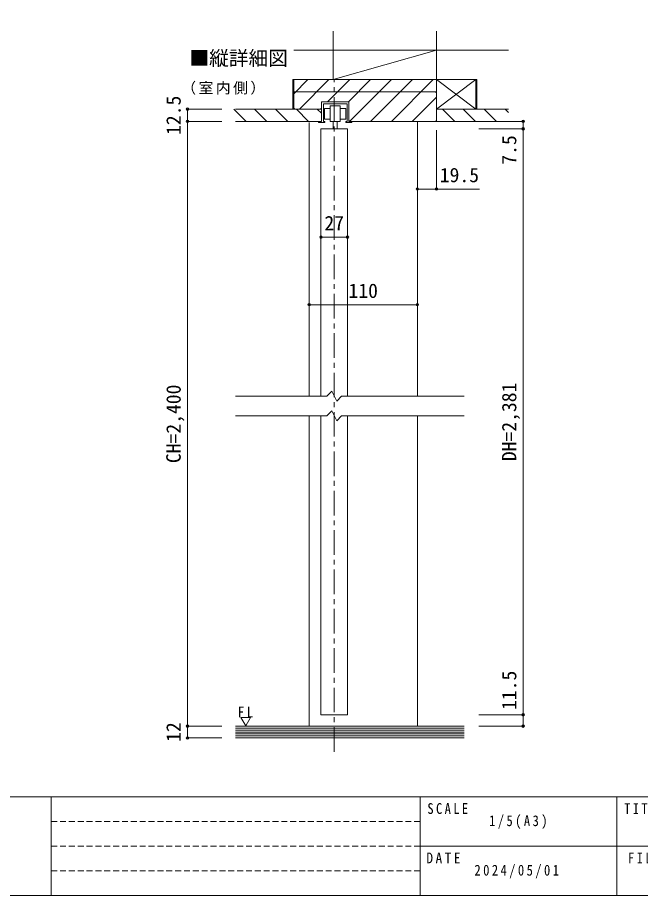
# Model space of a CAD drawing. Units: millimetres on the paper, with parts at other scales. Extents: x -197 to 198, y -138 to 137.
# Drawn here: x -64 to 62.6, y -138 to 40.4 of the extents above; entities that cross this region are included whole.
import ezdxf
from ezdxf.enums import TextEntityAlignment as Align

# ---------------------------------------------------------------- set-up
doc = ezdxf.new("R2010")
doc.units = ezdxf.units.MM
doc.header["$PDMODE"] = 32
doc.header["$PDSIZE"] = 0.5
doc.linetypes.add('CHAIN1', pattern=[8, 5, -1, 1, -1])
doc.linetypes.add('DASHED1', pattern=[1.8, 1.2, -0.6])
for name, color, linetype, lineweight in [('0-1_通り芯', 4, 'CHAIN1', 9), ('0-3_仕上げ', 2, 'Continuous', 9), ('0-4_枠', 3, 'Continuous', 9), ('0-6_扉', 6, 'Continuous', 9), ('0-7_金物', 7, 'Continuous', 9), ('0-A_文字', 7, 'Continuous', 9), ('0-B_寸法', 7, 'Continuous', 9), ('0-C_ハッチ', 4, 'DASHED1', 9), ('F-0_補助線', 7, 'Continuous', 9)]:
    doc.layers.add(name, color=color, linetype=linetype, lineweight=lineweight)
doc.layers.add('F-A_文字', color=7, linetype='Continuous')
doc.styles.add('ＭＳ ゴシック', font='')
doc.styles.get('ＭＳ ゴシック').set_extended_font_data('MS Gothic')

msp = doc.modelspace()

# ---------------------------------------------------------------- linework, layer by layer
at = {"layer": '0-1_通り芯'}
msp.add_line((0.331, -108.794), (0.331, 27.75), dxfattribs=at)
at = {"layer": '0-3_仕上げ'}
for p, q in [((0.131, 27.75), (0.131, 37.601)), ((21.131, 27.75), (21.131, 37.601)), ((35.731, 33.75), (-7.869, 33.75)), ((-8.069, 27.75), (21.131, 27.75)), ((19.131, 27.75), (29.331, 27.75)), ((29.331, 21.75), (29.331, 27.75)), ((-2.269, 21.75), (-19.769, 21.75)), ((21.131, 21.75), (35.731, 21.75)), ((-2.269, 19.25), (-19.769, 19.25)), ((20.931, 19.25), (35.731, 19.25)), ((26.731, -103.6), (-19.769, -103.6)), ((-19.769, -106), (26.731, -106))]:
    msp.add_line(p, q, dxfattribs=at)
at = {"layer": '0-3_仕上げ', "color": 7}
for p, q in [((-19.769, -104), (26.731, -104)), ((-19.769, -104.4), (26.731, -104.4)), ((-19.769, -104.8), (26.731, -104.8)), ((-19.769, -105.2), (26.731, -105.2)), ((-19.769, -105.6), (26.731, -105.6))]:
    msp.add_line(p, q, dxfattribs=at)
at = {"layer": '0-4_枠'}
for p, q in [((-8.069, 21.75), (-8.069, 27.75)), ((-7.869, 21.95), (-7.869, 27.75)), ((-7.869, 25.05), (-7.669, 25.25)), ((-7.669, 25.25), (20.931, 25.25)), ((20.931, 25.25), (21.131, 25.05)), ((21.131, 25.05), (21.131, 19.45)), ((3.331, 23.25), (-2.269, 23.25)), ((3.331, 19.45), (3.331, 23.25)), ((-7.869, 21.95), (-7.669, 21.75)), ((-2.469, 21.75), (-2.269, 21.95)), ((3.531, 19.25), (3.331, 19.45)), ((3.531, 19.25), (20.931, 19.25)), ((20.931, 19.25), (21.131, 19.45))]:
    msp.add_line(p, q, dxfattribs=at)
at = {"layer": '0-4_枠', "color": 4}
for p, q in [((-4.769, -36.578), (-4.769, 19.05)), ((17.231, -36.578), (17.231, 19.25)), ((-4.769, -103.6), (-4.769, -40.578)), ((17.231, -103.6), (17.231, -40.578))]:
    msp.add_line(p, q, dxfattribs=at)
at = {"layer": '0-6_扉'}
for p, q in [((-2.369, -36.578), (-2.369, 17.75)), ((3.031, -36.578), (3.031, 17.75)), ((-2.369, -101.3), (-2.369, -40.578)), ((3.031, -101.3), (3.031, -40.578)), ((-2.369, -101.3), (3.031, -101.3))]:
    msp.add_line(p, q, dxfattribs=at)
at = {"layer": '0-6_扉', "color": 2}
for p, q in [((-1.169, -36.578), (-19.769, -36.578)), ((26.731, -36.578), (1.831, -36.578)), ((-19.769, -40.578), (-1.169, -40.578)), ((1.831, -40.578), (26.731, -40.578))]:
    msp.add_line(p, q, dxfattribs=at)
for points in [[(1.831, -36.578), (0.831, -37.578), (-0.169, -35.578), (-1.169, -36.578)], [(-1.169, -40.578), (-0.169, -39.578), (0.831, -41.578), (1.831, -40.578)]]:
    msp.add_lwpolyline(points, dxfattribs=at)
at = {"layer": '0-7_金物', "color": 3}
for p, q in [((-2.269, 21.95), (-2.269, 23.25)), ((3.031, 17.75), (-2.369, 17.75)), ((0.931, 17.75), (0.131, 17.75))]:
    msp.add_line(p, q, dxfattribs=at)
at = {"layer": '0-7_金物'}
for p, q in [((-2.269, 21.95), (-2.269, 19.25)), ((-1.869, 22.85), (2.931, 22.85)), ((-1.869, 19.25), (-1.869, 22.85)), ((1.531, 21.89), (2.725, 21.89)), ((2.725, 21.89), (2.725, 19.69)), ((2.931, 22.85), (2.931, 19.25)), ((-0.469, 19.69), (-1.675, 19.69)), ((2.725, 19.69), (1.531, 19.69)), ((-2.869, 19.25), (-2.869, 19.05)), ((-2.269, 19.25), (-2.869, 19.25)), ((-1.61, 19.05), (-2.869, 19.05)), ((1.531, 19.25), (-0.469, 19.25)), ((0.131, 17.75), (0.131, 19.25)), ((0.931, 19.25), (0.931, 17.75)), ((2.697, 19.05), (2.697, 19.25)), ((2.931, 19.25), (2.697, 19.25)), ((2.697, 19.05), (3.931, 19.05)), ((3.331, 19.25), (3.931, 19.25)), ((3.931, 19.25), (3.931, 19.05))]:
    msp.add_line(p, q, dxfattribs=at)
at = {"layer": '0-7_金物', "color": 6}
msp.add_line((-2.369, 17.75), (3.031, 17.75), dxfattribs=at)
at = {"layer": '0-7_金物'}
for points in [[(-2.269, 23.25), (3.331, 23.25), (3.331, 19.25)], [(-1.675, 19.69), (-1.675, 21.89), (-0.469, 21.89)], [(-0.469, 19.25), (-0.469, 22.45), (1.531, 22.45), (1.531, 19.25)], [(-1.61, 19.05), (-1.61, 19.25), (-1.869, 19.25)]]:
    msp.add_lwpolyline(points, dxfattribs=at)
at = {"layer": '0-A_文字'}
msp.add_line((-18.656, -101.837), (-17.656, -103.569), dxfattribs=at)
msp.add_lwpolyline([(-18.656, -101.837), (-16.656, -101.837), (-17.656, -103.569)], dxfattribs=at)
at = {"layer": '0-B_寸法'}
for p, q in [((0.131, 33.75), (0.131, 27.75)), ((0.131, 27.75), (21.131, 33.75)), ((21.131, 21.75), (29.131, 27.75)), ((21.131, 27.75), (29.131, 21.75)), ((21.131, 21.75), (21.131, 27.75)), ((29.131, 21.75), (29.131, 27.75))]:
    msp.add_line(p, q, dxfattribs=at)
at = {"layer": '0-B_寸法', "color": 4}
for p, q in [((-29.496, 19.25), (-29.496, 21.75)), ((-29.496, 21.75), (-22.496, 21.75)), ((-29.496, -103.6), (-29.496, 19.25)), ((-29.496, 19.25), (-22.496, 19.25)), ((38.731, 19.25), (29.731, 19.25)), ((38.731, 19.25), (38.731, 17.75)), ((17.231, 5.52), (17.231, 17.459)), ((21.131, 5.52), (21.131, 17.459)), ((38.731, 17.75), (29.731, 17.75)), ((38.731, 17.75), (38.731, -101.3)), ((17.231, 5.52), (29.846, 5.52)), ((-2.369, -4.255), (3.031, -4.255)), ((17.231, -17.997), (-4.769, -17.997)), ((38.731, -101.3), (29.731, -101.3)), ((38.731, -101.3), (29.731, -101.3)), ((38.731, -103.6), (38.731, -101.3)), ((-29.496, -106), (-29.496, -103.6)), ((-29.496, -103.6), (-22.496, -103.6)), ((38.731, -103.6), (29.731, -103.6)), ((-29.496, -106), (-22.496, -106))]:
    msp.add_line(p, q, dxfattribs=at)
at = {"layer": '0-B_寸法'}
for p in [(-29.496, 21.75), (-29.496, 19.25), (38.731, 19.25), (38.731, 17.75), (17.231, 5.52), (21.131, 5.52), (-2.369, -4.255), (3.031, -4.255), (-4.769, -17.997), (17.231, -17.997), (38.731, -101.3), (-29.496, -103.6), (38.731, -103.6), (-29.496, -106)]:
    msp.add_point(p, dxfattribs=at)
at = {"layer": '0-C_ハッチ', "linetype": 'Continuous'}
for p, q in [((-5, 27.75), (-7.869, 24.88)), ((-0.757, 27.75), (-6.757, 21.75)), ((3.486, 27.75), (-1.014, 23.25)), ((7.728, 27.75), (3.228, 23.25)), ((16.214, 27.75), (10.214, 21.75)), ((20.456, 27.75), (11.956, 19.25)), ((21.131, 24.182), (16.199, 19.25)), ((-17.592, 19.25), (-20.092, 21.75)), ((-13.349, 19.25), (-15.849, 21.75)), ((-9.106, 19.25), (-11.606, 21.75)), ((-4.864, 19.25), (-7.364, 21.75)), ((-2.269, 20.898), (-3.121, 21.75)), ((10.214, 21.75), (7.714, 19.25)), ((24.835, 19.25), (22.335, 21.75)), ((29.077, 19.25), (26.577, 21.75)), ((33.32, 19.25), (30.82, 21.75)), ((35.731, 21.082), (35.063, 21.75))]:
    msp.add_line(p, q, dxfattribs=at)
msp.add_lwpolyline([(11.971, 27.75), (5.971, 21.75), (3.471, 19.25)], dxfattribs=at)
at = {"layer": 'F-0_補助線', "color": 3, "lineweight": 18}
msp.add_line((-197.2, -118), (197.8, -118), dxfattribs=at)
at = {"layer": 'F-0_補助線', "color": 2, "linetype": 'DASHED1', "lineweight": 18}
for p, q in [((17.8, -123), (-57.2, -123)), ((17.8, -128), (-57.2, -128)), ((17.8, -133), (-57.2, -133))]:
    msp.add_line(p, q, dxfattribs=at)
at = {"layer": 'F-0_補助線', "color": 3, "lineweight": 18}
msp.add_lwpolyline([(-197.2, 137), (197.8, 137), (197.8, -138), (-197.2, -138)], close=True, dxfattribs=at)
at = {"layer": 'F-0_補助線', "color": 2, "lineweight": 18}
for points in [[(-112.2, -118), (-57.2, -118), (-57.2, -138), (-112.2, -138)], [(17.8, -118), (57.8, -118), (57.8, -128), (17.8, -128)], [(57.8, -118), (177.8, -118), (177.8, -128), (57.8, -128)], [(17.8, -128), (57.8, -128), (57.8, -138), (17.8, -138)]]:
    msp.add_lwpolyline(points, close=True, dxfattribs=at)

# ---------------------------------------------------------------- texts
at = {"layer": '0-A_文字', "style": 'ＭＳ ゴシック'}
msp.add_text('■縦詳細図', height=2.933, dxfattribs=at).set_placement((-29.096, 29.75), align=Align.BOTTOM_LEFT)
at = {"layer": '0-A_文字', "char_height": 2.199, "attachment_point": 7, "style": 'ＭＳ ゴシック'}
for s, insert in [('\\T1.17;（室内側）', (-30.746, 24.669)), ('\\T1.36;\\W0.9;FL', (-19.281, -101.837))]:
    msp.add_mtext(s, dxfattribs=dict(at, insert=insert))
at = {"layer": '0-B_寸法', "style": 'ＭＳ ゴシック'}
for s, p in [('12.5', (-29.996, 16.5)), ('7.5', (38.231, 10.457)), ('CH=2,400', (-29.996, -50.175)), ('DH=2,381', (38.231, -49.775)), ('11.5', (38.231, -100.324)), ('12', (-29.996, -106.8))]:
    msp.add_text(s, height=2.933, rotation=90, dxfattribs=at).set_placement(p, align=Align.BOTTOM_LEFT)
for s, p in [('19.5', (21.789, 6.02)), ('27', (-1.669, -3.755)), ('110', (3.231, -17.497))]:
    msp.add_text(s, height=2.933, dxfattribs=at).set_placement(p, align=Align.BOTTOM_LEFT)
at = {"layer": 'F-A_文字', "char_height": 2.199, "attachment_point": 7, "style": 'ＭＳ ゴシック'}
for s, insert in [('\\T1.38;\\W0.85;SCALE', (19.269, -121.478)), ('\\T1.38;\\W0.85;TITLE', (59.269, -121.478)), ('\\T1.39;\\W0.85;1/5(A3)', (31.812, -124.5)), ('\\T1.38;\\W0.9;DATE', (19.075, -131.478)), ('\\T1.39;\\W0.85;FILE\\~NAME', (60.044, -131.478)), ('\\T1.39;\\W0.85;2024/05/01', (28.839, -134.5))]:
    msp.add_mtext(s, dxfattribs=dict(at, insert=insert))

doc.saveas('drawing.dxf')
